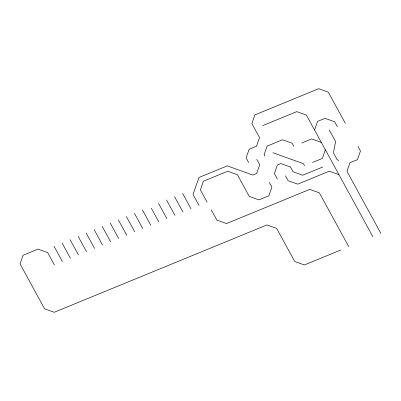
<?xml version="1.0" encoding="UTF-8"?>
<svg xmlns="http://www.w3.org/2000/svg" width="401" height="401" viewBox="0 0 401 401"><rect width="100%" height="100%" fill="white"/><g stroke="black" fill="none" stroke-linecap="round" stroke-linejoin="round"><path stroke-width="0.6" d="M314.559 130.034L317.587 121.383L325.021 118.33L334.66 121.784L337.346 126.701M325.356 149.794L322.334 158.44L312.544 162.46M262.81 125.583L296.76 111.643L306.399 115.097L372.91 236.816M301.893 142.967L311.682 138.946L321.316 142.4M322.81 166.976L302.705 175.232L293.066 171.778L290.459 167.006L280.82 163.553L277.402 164.956L274.379 173.608L277.372 179.082M340.755 250.018L304.364 264.961L294.73 261.507L276.625 228.38L266.991 224.926L54.23 312.279L44.591 308.825L20.05 263.913L23.073 255.262L38 249.136L47.634 252.59L54.371 264.911M338.89 160.375L337.186 159.763L333.432 152.831L335.607 141.528L329.306 129.999M338.94 174.646L329.301 171.192L297.737 184.154L288.098 180.701L285.412 175.783M272.815 152.726L303.362 163.668L304.504 165.763M293.853 146.27L292.088 143.192L282.555 139.779L267.111 146.119L264.089 154.766L264.775 156.029M345.386 123.398L328.324 92.175L318.685 88.721L254.886 114.912L251.863 123.563L259.522 137.578L256.5 146.23L249.136 149.252L246.114 157.904L248.695 162.631M357.983 146.455L360.464 150.992L357.436 159.638L349.998 162.696L346.975 171.342L380.95 233.517M348.795 246.72L319.356 192.846L309.717 189.392L226.53 223.547L216.891 220.094L211.312 209.883M256.735 159.327L259.728 164.806L256.705 173.453L252.825 175.047L227.237 165.884L198.956 177.493L193.031 194.445L199.076 205.502M269.332 182.385L271.918 187.107L268.891 195.758L258.901 199.863L249.262 196.41L237.387 174.681L227.753 171.227L203.402 181.227L200.38 189.874L207.111 202.199M182.635 193.432L191.036 208.801M174.595 196.731L182.996 212.104M166.555 200.034L174.956 215.402M158.52 203.332L166.916 218.705M151.307 208.144L158.876 222.004M142.44 209.934L150.841 225.307M134.4 213.237L142.801 228.605M126.36 216.535L134.761 231.908M118.325 219.838L126.721 235.207M110.285 223.136L118.681 238.51M102.245 226.44L110.641 241.808M94.205 229.738L102.606 245.106M86.165 233.041L94.566 248.409M78.125 236.339L86.526 251.708M70.09 239.643L78.486 255.011M62.05 242.941L70.446 258.309M54.01 246.244L62.411 261.612"/></g></svg>
